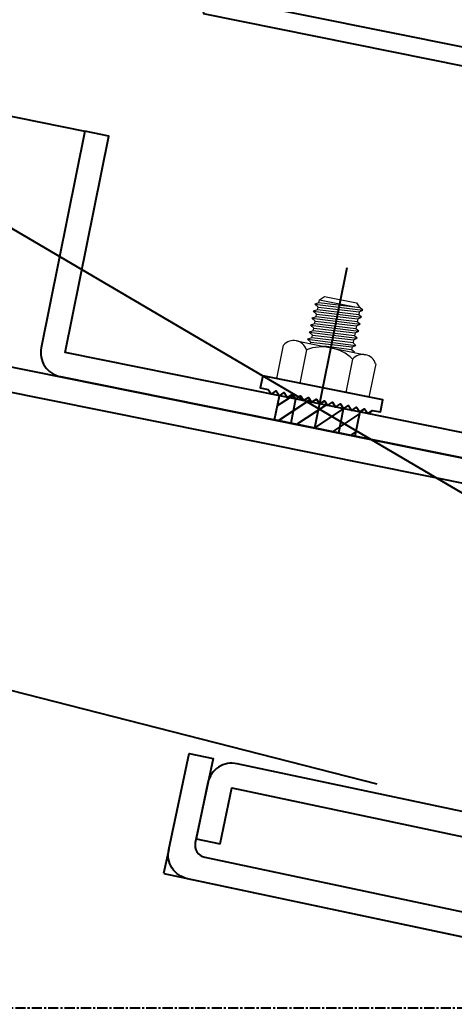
# Model space of a CAD drawing. Extents: x -3378 to 102197, y -3799 to 48702.
# Drawn here: x 85630.2 to 85683.3, y 32098 to 32218.9 of the extents above; entities that cross this region are included whole.
import ezdxf

# ---------------------------------------------------------------- set-up
doc = ezdxf.new("R2010")
doc.units = 0
doc.linetypes.add('CENTER', pattern=[2, 1.25, -0.25, 0.25, -0.25])
for name, color, linetype in [('11', 11, 'Continuous'), ('3', 3, 'Continuous'), ('4', 4, 'Continuous'), ('6', 6, 'Continuous'), ('BCM CL', 14, 'CENTER'), ('BCM-DIM', 54, 'Continuous'), ('GM_SECT_15', 15, 'Continuous'), ('LAYER3', 165, 'Continuous'), ('視覺模型鋁擠型暫替', 4, 'Continuous'), ('視覺模型鋁擠型暫替材質文字', 1, 'Continuous'), ('金屬面材 METAL PANEL', 2, 'Continuous')]:
    doc.layers.add(name, color=color, linetype=linetype)
doc.layers.add('12', color=3, linetype='Continuous', lineweight=9)
doc.layers.add('不顯示', color=254, linetype='Continuous', plot=False)
doc.styles.add('DIM', font='simplex.shx', dxfattribs={"bigfont": 'chineset.shx'})

# ---------------------------------------------------------------- blocks, each defined once
blk = doc.blocks.new('箭頭2')
at = {"layer": 'LAYER3', "ltscale": 10}
blk.add_line((0, -5.77), (0, -205.77), dxfattribs=at)
blk = doc.blocks.new('L3燈具')
at = {"layer": 'LAYER3', "xscale": -1, "rotation": 71.53372761617614}
blk.add_blockref('箭頭2', (-225.15, 102.04, 0.01), dxfattribs=at)
at = {"layer": 'LAYER3', "rotation": 87.64139388054957}
blk.add_blockref('箭頭2', (-242.13, 9.61, 0.01), dxfattribs=at)
blk = doc.blocks.new('A$C19b21843')
at = {"layer": '11'}
blk.add_lwpolyline([(3.5, 4), (3, 3.5), (3.5, 3), (3, 2.5), (3.5, 2), (3, 1.5), (3.5, 1), (3.5, 0), (5, 0), (5, 15), (3.5, 15), (3.5, 14), (3, 13.5), (3.5, 13), (3, 12.5), (3.5, 12), (3, 11.5), (3.5, 11), (3, 10.5), (3.5, 10), (3, 9.5), (3.5, 9), (3, 8.5), (3.5, 8), (3, 7.5), (3.5, 7), (3, 6.5), (3.5, 6), (3, 5.5), (3.5, 5), (3, 4.5)], close=True, dxfattribs=at)
at = {"layer": '12'}
for p, q in [((5, 13.25), (9.17, 13.25)), ((10, 11.81), (10, 3.19)), ((9.17, 10.37), (5, 10.37)), ((10, 10.03), (10.19, 10.03)), ((10.46, 10.5), (10.89, 4.57)), ((10.73, 10.03), (11.06, 10.03)), ((11.34, 10.5), (11.77, 4.57)), ((11.61, 10.03), (11.94, 10.03)), ((12.21, 10.5), (12.64, 4.57)), ((12.48, 10.03), (12.81, 10.03)), ((13.09, 10.5), (13.52, 4.57)), ((13.36, 10.03), (13.69, 10.03)), ((13.96, 10.5), (14.39, 4.57)), ((14.23, 10.03), (14.56, 10.03)), ((14.84, 10.5), (15.27, 4.57)), ((10, 4.95), (10.02, 4.57)), ((10.62, 4.97), (10.25, 4.97)), ((11.5, 4.97), (11.13, 4.97)), ((12.38, 4.97), (12, 4.97)), ((13.25, 4.97), (12.88, 4.97)), ((14.12, 4.97), (13.75, 4.97)), ((15, 4.97), (14.63, 4.97)), ((9.17, 4.63), (5, 4.63)), ((9.17, 1.75), (5, 1.75))]:
    blk.add_line(p, q, dxfattribs=at)
for points in [[(10.73, 10.03), (10.46, 10.5), (10.19, 10.03), (10.62, 4.97), (10.89, 4.57), (11.13, 4.97)], [(11.61, 10.03), (11.34, 10.5), (11.06, 10.03), (11.5, 4.97), (11.77, 4.57), (12, 4.97)], [(12.48, 10.03), (12.21, 10.5), (11.94, 10.03), (12.38, 4.97), (12.64, 4.57), (12.88, 4.97)], [(13.36, 10.03), (13.09, 10.5), (12.81, 10.03), (13.25, 4.97), (13.52, 4.57), (13.75, 4.97)], [(14.23, 10.03), (13.96, 10.5), (13.69, 10.03), (14.12, 4.97), (14.39, 4.57), (14.63, 4.97)], [(15.11, 10.03), (14.84, 10.5), (14.56, 10.03), (15, 4.97), (15.27, 4.57), (15.5, 4.97)]]:
    blk.add_lwpolyline(points, close=True, dxfattribs=at)
for points in [[(15.11, 10.03), (15.47, 10.03), (15.47, 5.41)], [(15.47, 10.03), (16, 9.5), (16, 5.5), (15.5, 5)], [(10, 4.59), (10.02, 4.57), (10.25, 4.97), (10, 8.4)]]:
    blk.add_lwpolyline(points, dxfattribs=at)
for centre, radius, start, end in [((8.34, 11.81), 1.66, 300, 60), ((4.63, 7.5), 5.37, 327.686, 32.314), ((8.34, 3.19), 1.66, 300, 60)]:
    blk.add_arc(centre, radius, start, end, dxfattribs=at)
at = {"layer": '3'}
for p, q in [((1.77, 12.5), (3.38, 10.88)), ((0, 12.01), (3.25, 8.75)), ((3, 10.5), (0, 10.5)), ((0, 9.74), (3.12, 6.62)), ((0, 7.48), (3.49, 3.99)), ((0, 5.22), (2.72, 2.5)), ((0, 4.5), (3, 4.5)), ((0, 2.96), (0.46, 2.5))]:
    blk.add_line(p, q, dxfattribs=at)
at = {"layer": '4'}
blk.add_line((0, 7.5), (20, 7.5), dxfattribs=at)
at = {"layer": '6'}
blk.add_lwpolyline([(0, 12.5), (3, 12.5), (3.5, 12), (3, 11.5), (3.5, 11), (3, 10.5), (3.5, 10), (3, 9.5), (3.5, 9), (3, 8.5), (3.5, 8), (3, 7.5), (3.5, 7), (3, 6.5), (3.5, 6), (3, 5.5), (3.5, 5), (3, 4.5), (3.5, 4), (3, 3.5), (3.5, 3), (3, 2.5), (0, 2.5)], close=True, dxfattribs=at)
blk = doc.blocks.new('75x75x2.3t')
at = {"layer": 'GM_SECT_15'}
for points in [[(0, -75), (75, -75), (75, 0), (0, 0)], [(2.3, -72.7), (72.7, -72.7), (72.7, -2.3), (2.3, -2.3)]]:
    blk.add_lwpolyline(points, close=True, dxfattribs=at)
at = {"layer": '不顯示', "linetype": 'Continuous', "insert": (21.79, -38.48), "char_height": 3.5, "attachment_point": 1, "style": 'DIM'}
blk.add_mtext_dynamic_manual_height_columns('75x75x2.3t', width=3.4858, gutter_width=17.5, heights=[0], dxfattribs=at)

msp = doc.modelspace()

# ---------------------------------------------------------------- linework, layer by layer
for p, q in [((85648.391, 32117.468, 0), (85647.769, 32114.533, 0)), ((85647.805, 32114.526, 0), (85726.032, 32097.953, 0))]:
    msp.add_line(p, q)
at = {"layer": 'BCM CL', "linetype": 'CENTER'}
msp.add_line((86220.892, 32098.085, 0), (85150.494, 32098.085, 0), dxfattribs=at)
at = {"layer": '視覺模型鋁擠型暫替', "linetype": 'Continuous'}
msp.add_lwpolyline([(85638.138, 32205.294), (85632.798, 32178.827, 0.4142136), (85635.146, 32175.293), (85697.344, 32162.746, 0.4142136), (85700.878, 32165.093), (85708.669, 32203.715), (85721.744, 32201.078), (85722.337, 32204.018), (85709.262, 32206.656, 0.4142136), (85705.728, 32204.309), (85697.937, 32165.687), (85635.739, 32178.234), (85641.078, 32204.701)], format="xyb", close=True, dxfattribs=at)
at = {"layer": '金屬面材 METAL PANEL'}
for p, q in [((83924.094, 32551.036), (85638.138, 32205.294)), ((83915.237, 32522.217), (85737.983, 32154.504, 0)), ((83914.644, 32519.276), (85737.39, 32151.563, 0))]:
    msp.add_line(p, q, dxfattribs=at)
at = {"layer": '金屬面材 METAL PANEL', "linetype": 'Continuous'}
msp.add_lwpolyline([(85638.138, 32205.294), (85632.798, 32178.827, 0.4142136), (85635.146, 32175.293), (85697.344, 32162.746, 0.4142136), (85700.878, 32165.093), (85708.669, 32203.715), (85721.744, 32201.078), (85722.337, 32204.018), (85709.262, 32206.656, 0.4142136), (85705.728, 32204.309), (85697.937, 32165.687), (85635.739, 32178.234), (85641.078, 32204.701)], format="xyb", close=True, dxfattribs=at)
at = {"layer": '金屬面材 METAL PANEL', "linetype": 'Continuous', "elevation": 0}
for points in [[(85737.39, 32151.563), (85726.654, 32100.888, -0.4142136), (85723.097, 32098.575), (85650.704, 32113.911, -0.4142136), (85648.391, 32117.468), (85650.878, 32129.207), (85653.813, 32128.586), (85651.637, 32118.314, 0.4142136), (85652.793, 32116.535), (85723.719, 32101.509), (85734.455, 32152.185)], [(85654.675, 32118.181), (85656.126, 32125.029), (85725.584, 32110.314), (85726.206, 32113.249), (85656.748, 32127.964, 0.4142136), (85653.191, 32125.651), (85651.74, 32118.803)]]:
    msp.add_lwpolyline(points, format="xyb", close=True, dxfattribs=at)

# ---------------------------------------------------------------- block references
at = {"layer": 'BCM-DIM', "rotation": 78.5944473646963}
msp.add_blockref('A$C19b21843', (85673.597, 32167.537), dxfattribs=at)
msp.add_blockref('A$C19b21843', (85673.597, 32167.537), dxfattribs=at)
at = {"layer": '視覺模型鋁擠型暫替材質文字', "linetype": 'Continuous', "rotation": 348.5944516515333}
msp.add_blockref('75x75x2.3t', (85667.422, 32293.214), dxfattribs=at)
at = {"layer": '金屬面材 METAL PANEL', "linetype": 'Continuous', "rotation": 348.0385062267932}
msp.add_blockref('L3燈具', (85709.331, 32116.827, 0), dxfattribs=at)

doc.saveas('drawing.dxf')
